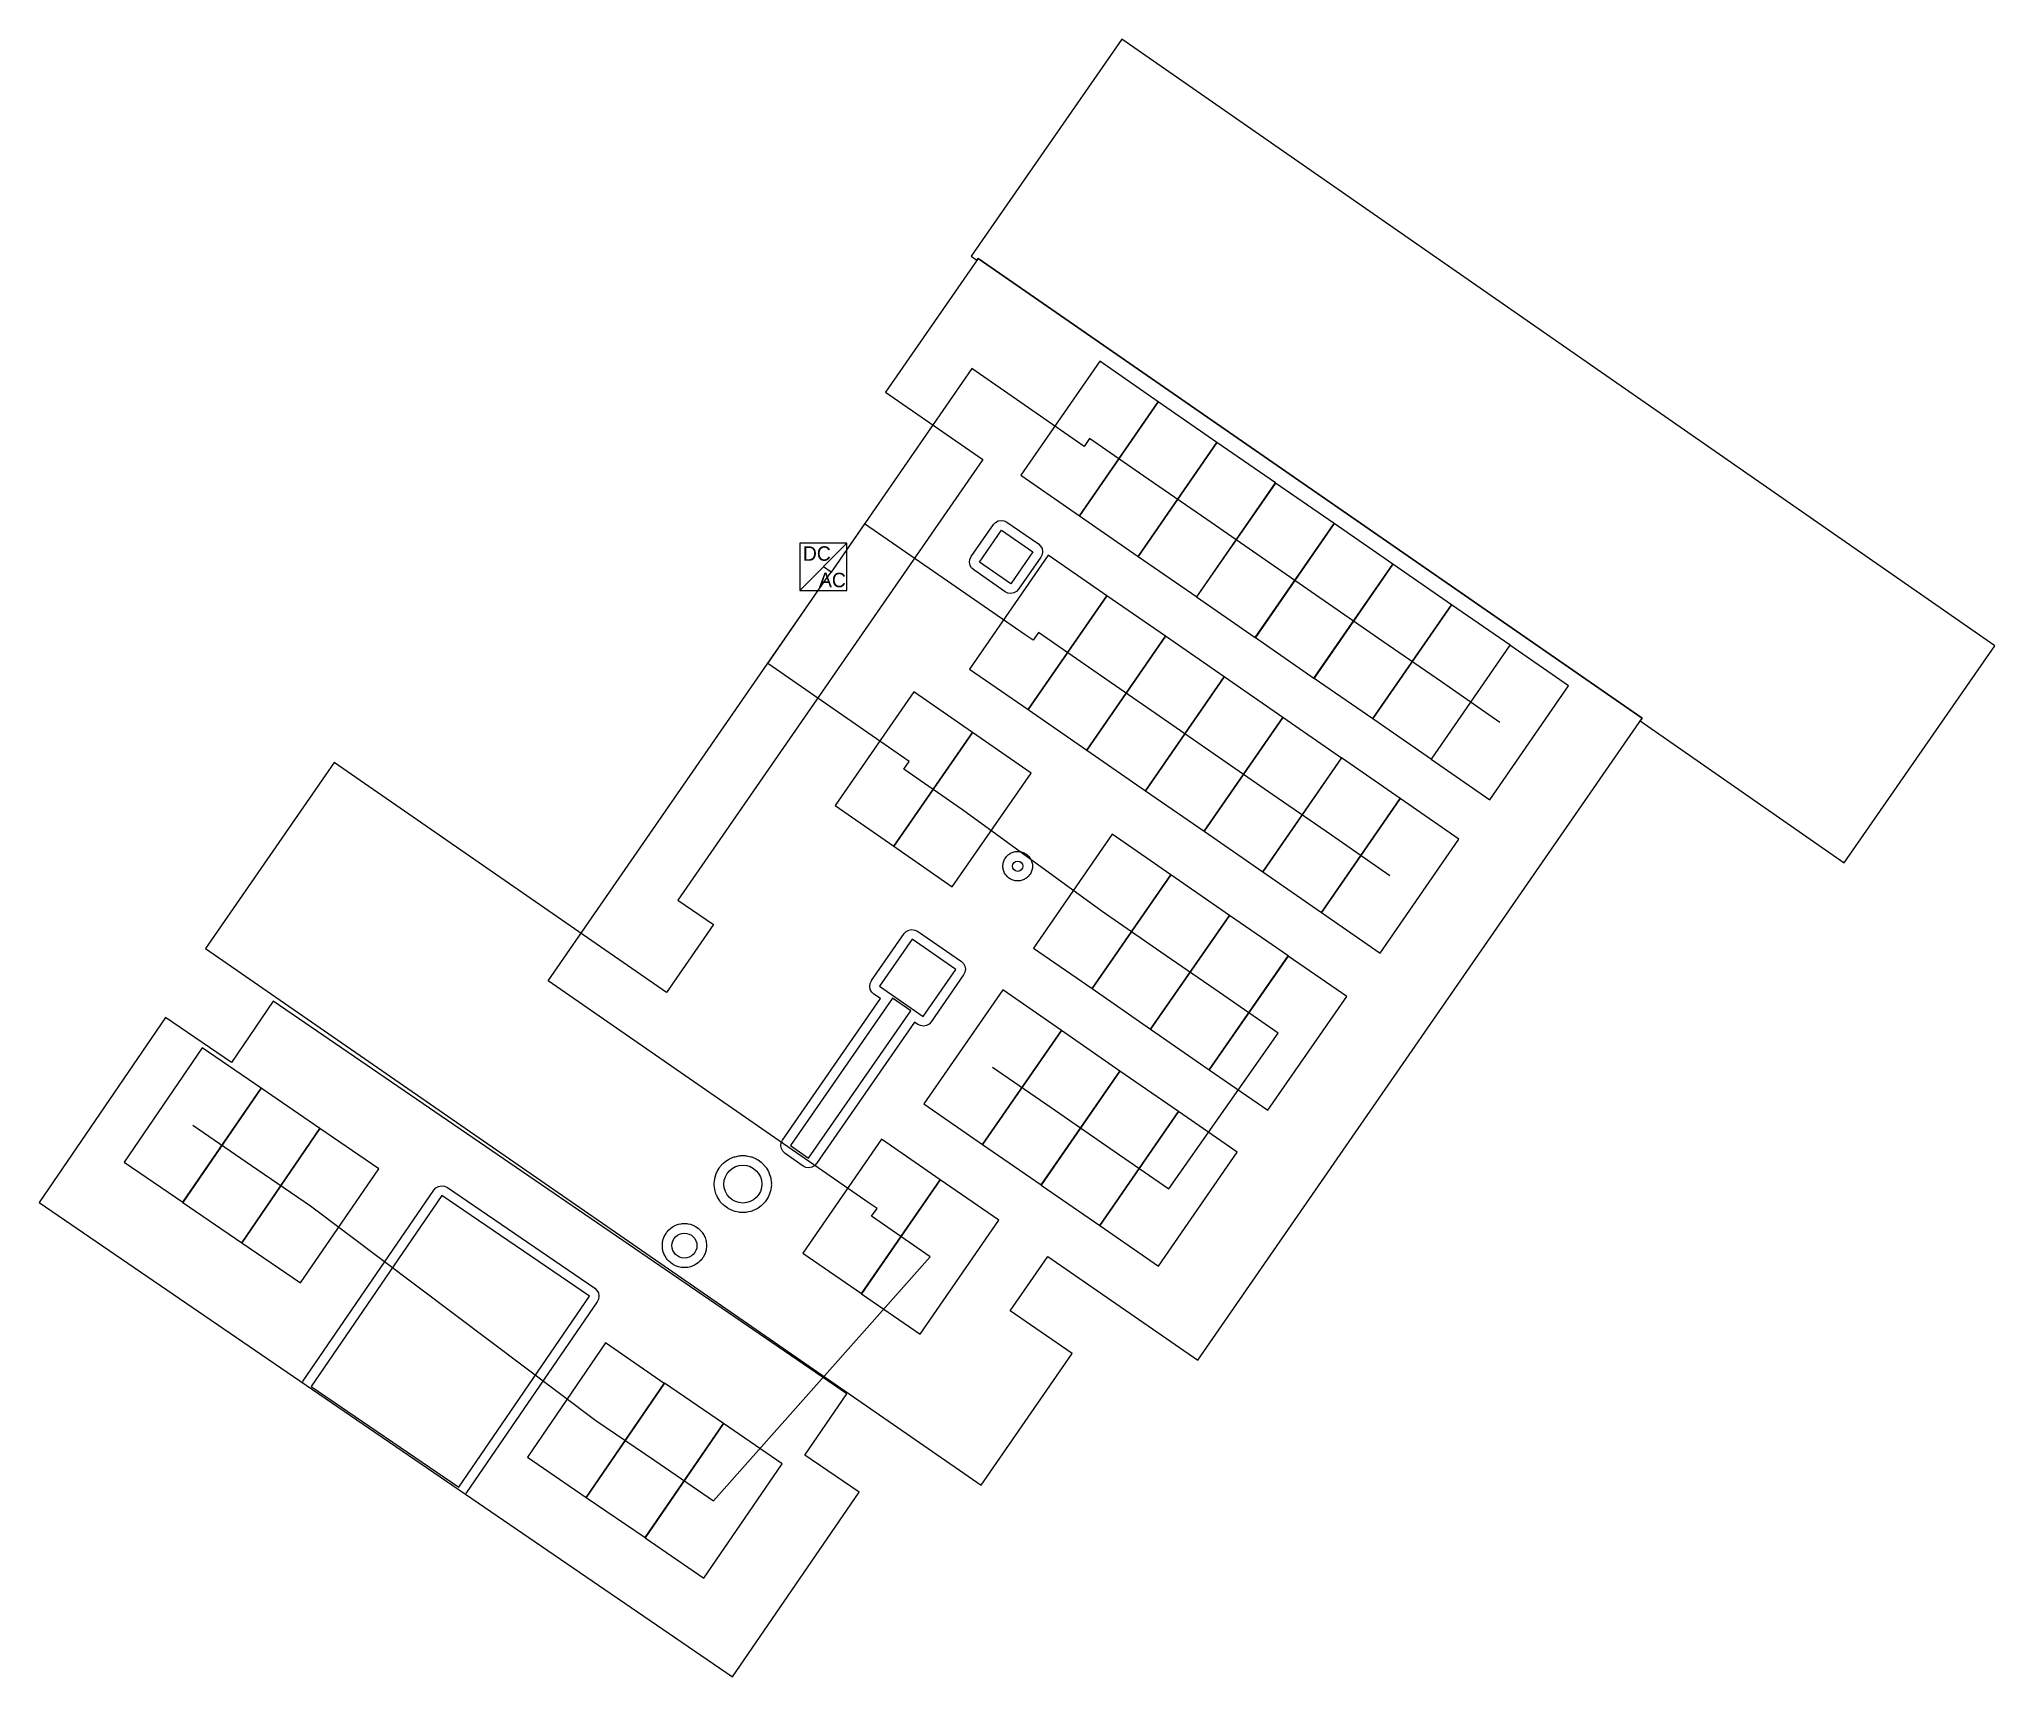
# Model space of a CAD drawing. Header units: feet. Extents: x -42 to 60, y -41 to 44.
import ezdxf

# ---------------------------------------------------------------- set-up
doc = ezdxf.new("R2010")
doc.units = ezdxf.units.FT
for name, color, linetype in [('Buildings', 7, 'CONTINUOUS'), ('Connections', 7, 'CONTINUOUS'), ('Inverters', 7, 'CONTINUOUS'), ('Modules', 7, 'CONTINUOUS'), ('Obstructions', 7, 'CONTINUOUS'), ('Setbacks', 7, 'CONTINUOUS'), ('Strings', 7, 'CONTINUOUS')]:
    doc.layers.add(name, color=color, linetype=linetype)

msp = doc.modelspace()

# ---------------------------------------------------------------- linework, layer by layer
at = {"layer": 'Buildings', "color": 252}
for p, q in [((14.33, 44.43), (6.46, 33.11)), ((59.89, 12.77), (14.33, 44.43)), ((6.82, 32.98), (2, 26.01)), ((6.46, 33.11), (6.76, 32.9)), ((6.76, 32.9), (6.82, 32.98)), ((41.48, 9), (6.82, 32.98)), ((6.82, 32.98), (41.48, 9)), ((2, 26.01), (7.07, 22.5)), ((7.07, 22.5), (-8.84, -0.5)), ((52.02, 1.45), (59.89, 12.77)), ((18.29, -24.51), (41.48, 9)), ((41.48, 9), (41.37, 8.85)), ((41.37, 8.85), (52.02, 1.45)), ((-26.78, 6.68), (-33.5, -3.03)), ((-9.44, -5.32), (-26.78, 6.68)), ((-8.84, -0.5), (-6.99, -1.78)), ((-6.99, -1.78), (-9.44, -5.32)), ((-33.5, -3.03), (6.98, -31.04)), ((-29.96, -5.78), (-32.14, -8.98)), ((-0.02, -26.26), (-29.96, -5.78)), ((-35.58, -6.63), (-42.18, -16.28)), ((-32.14, -8.98), (-35.58, -6.63)), ((-42.18, -16.28), (-5.99, -41.04)), ((8.5, -21.94), (10.47, -19.1)), ((10.47, -19.1), (18.29, -24.51)), ((11.73, -24.17), (8.5, -21.94)), ((6.98, -31.04), (11.73, -24.17)), ((-2.21, -29.46), (-0.02, -26.26)), ((0.61, -31.39), (-2.21, -29.46)), ((-5.99, -41.04), (0.61, -31.39))]:
    msp.add_line(p, q, dxfattribs=at)
at = {"layer": 'Connections', "color": 91}
for p, q in [((6.5, 27.24), (-0.57, 17.02)), ((11.96, 23.46), (6.5, 27.24)), ((12.64, 23.59), (12.36, 23.18)), ((12.36, 23.18), (11.96, 23.46)), ((0.9, 19.14), (-0.57, 17.02)), ((9.28, 13.35), (0.9, 19.14)), ((-0.85, 16.62), (-1.25, 16.9)), ((-0.85, 16.62), (-1.25, 16.9)), ((-0.85, 16.62), (-1.25, 16.9)), ((-0.85, 16.62), (-1.25, 16.9)), ((-1.13, 16.21), (-0.85, 16.62)), ((-1.13, 16.21), (-0.85, 16.62)), ((-0.57, 17.02), (-0.85, 16.62)), ((-0.57, 17.02), (-0.85, 16.62)), ((-15.61, -4.72), (-1.13, 16.21)), ((-4.15, 11.85), (-1.13, 16.21)), ((9.69, 13.07), (9.28, 13.35)), ((9.97, 13.47), (9.69, 13.07)), ((2.82, 7.02), (-4.15, 11.85)), ((3.23, 6.74), (2.82, 7.02)), ((2.95, 6.34), (3.23, 6.74)), ((1.14, -16.32), (-15.61, -4.72)), ((1.55, -16.6), (1.14, -16.32)), ((1.27, -17), (1.55, -16.6))]:
    msp.add_line(p, q, dxfattribs=at)
at = {"layer": 'Inverters'}
for p, q in [((-0.02, 18.13), (-2.48, 18.13)), ((-2.48, 18.13), (-2.48, 15.66)), ((-2.48, 15.66), (-0.02, 18.13)), ((-0.02, 15.66), (-0.02, 18.13)), ((-2.48, 15.66), (-0.02, 15.66))]:
    msp.add_line(p, q, dxfattribs=at)
at = {"layer": 'Modules', "color": 254}
for p, q in [((13.17, 27.62), (9.06, 21.68)), ((16.23, 25.5), (13.17, 27.62)), ((16.23, 25.5), (12.12, 19.56)), ((12.12, 19.56), (16.23, 25.5)), ((19.29, 23.38), (16.23, 25.5)), ((19.29, 23.38), (15.18, 17.44)), ((15.18, 17.44), (19.29, 23.38)), ((22.35, 21.27), (19.29, 23.38)), ((9.06, 21.68), (12.12, 19.56)), ((22.34, 21.26), (18.23, 15.32)), ((18.24, 15.33), (22.35, 21.27)), ((25.4, 19.15), (22.34, 21.26)), ((12.12, 19.56), (15.18, 17.44)), ((21.29, 13.21), (25.4, 19.15)), ((25.4, 19.15), (21.3, 13.21)), ((28.46, 17.03), (25.4, 19.15)), ((10.49, 17.5), (6.38, 11.56)), ((13.55, 15.38), (10.49, 17.5)), ((15.18, 17.44), (18.24, 15.33)), ((24.35, 11.09), (28.46, 17.03)), ((28.47, 17.03), (24.36, 11.09)), ((31.53, 14.91), (28.47, 17.03)), ((13.55, 15.38), (9.44, 9.44)), ((9.44, 9.44), (13.55, 15.38)), ((16.61, 13.27), (13.55, 15.38)), ((18.23, 15.32), (21.29, 13.21)), ((31.53, 14.91), (27.42, 8.97)), ((27.42, 8.97), (31.53, 14.91)), ((34.59, 12.8), (31.53, 14.91)), ((16.61, 13.27), (12.5, 7.33)), ((12.5, 7.33), (16.61, 13.27)), ((19.67, 11.15), (16.61, 13.27)), ((21.3, 13.21), (24.35, 11.09)), ((34.58, 12.8), (30.47, 6.86)), ((30.48, 6.86), (34.59, 12.8)), ((37.64, 10.68), (34.58, 12.8)), ((6.38, 11.56), (9.44, 9.44)), ((3.47, 10.37), (-0.64, 4.43)), ((6.53, 8.25), (3.47, 10.37)), ((19.67, 11.15), (15.56, 5.21)), ((15.56, 5.21), (19.67, 11.15)), ((22.73, 9.03), (19.67, 11.15)), ((24.36, 11.09), (27.42, 8.97)), ((33.53, 4.74), (37.64, 10.68)), ((9.44, 9.44), (12.5, 7.33)), ((2.42, 2.31), (6.53, 8.25)), ((6.53, 8.25), (2.42, 2.31)), ((9.59, 6.13), (6.53, 8.25)), ((22.73, 9.03), (18.62, 3.09)), ((18.62, 3.09), (22.73, 9.03)), ((25.79, 6.91), (22.73, 9.03)), ((27.42, 8.97), (30.48, 6.86)), ((12.5, 7.33), (15.56, 5.21)), ((5.48, 0.19), (9.59, 6.13)), ((25.79, 6.92), (21.68, 0.98)), ((21.68, 0.97), (25.79, 6.91)), ((28.85, 4.8), (25.79, 6.92)), ((30.47, 6.86), (33.53, 4.74)), ((15.56, 5.21), (18.62, 3.09)), ((-0.64, 4.43), (2.42, 2.31)), ((28.85, 4.8), (24.74, -1.14)), ((24.74, -1.14), (28.85, 4.8)), ((31.91, 2.68), (28.85, 4.8)), ((18.62, 3.09), (21.68, 0.97)), ((2.42, 2.31), (5.48, 0.19)), ((13.82, 2.94), (9.71, -3)), ((16.88, 0.82), (13.82, 2.94)), ((27.8, -3.26), (31.91, 2.68)), ((16.88, 0.82), (12.77, -5.12)), ((12.77, -5.12), (16.88, 0.82)), ((19.94, -1.3), (16.88, 0.82)), ((21.68, 0.98), (24.74, -1.14)), ((19.94, -1.3), (15.83, -7.23)), ((15.83, -7.24), (19.94, -1.3)), ((23, -3.41), (19.94, -1.3)), ((24.74, -1.14), (27.8, -3.26)), ((9.71, -3), (12.77, -5.12)), ((18.89, -9.35), (23, -3.41)), ((23, -3.42), (18.89, -9.36)), ((26.06, -5.53), (23, -3.42)), ((8.11, -5.19), (4, -11.13)), ((11.17, -7.31), (8.11, -5.19)), ((12.77, -5.12), (15.83, -7.24)), ((21.95, -11.47), (26.06, -5.53)), ((11.17, -7.31), (7.06, -13.25)), ((7.06, -13.25), (11.17, -7.31)), ((14.23, -9.42), (11.17, -7.31)), ((15.83, -7.23), (18.89, -9.35)), ((-33.66, -8.21), (-37.74, -14.17)), ((-30.59, -10.31), (-33.66, -8.21)), ((10.12, -15.36), (14.23, -9.42)), ((14.23, -9.43), (10.12, -15.37)), ((17.29, -11.54), (14.23, -9.43)), ((18.89, -9.36), (21.95, -11.47)), ((-34.67, -16.27), (-30.59, -10.31)), ((-30.59, -10.32), (-34.67, -16.28)), ((-27.52, -12.42), (-30.59, -10.32)), ((4, -11.13), (7.06, -13.25)), ((17.29, -11.54), (13.18, -17.48)), ((13.18, -17.48), (17.29, -11.54)), ((20.35, -13.66), (17.29, -11.54)), ((-27.52, -12.42), (-31.6, -18.38)), ((-31.6, -18.38), (-27.52, -12.42)), ((-24.45, -14.52), (-27.52, -12.42)), ((1.79, -12.98), (-2.32, -18.92)), ((4.85, -15.09), (1.79, -12.98)), ((7.06, -13.25), (10.12, -15.36)), ((-37.74, -14.17), (-34.67, -16.27)), ((16.24, -19.6), (20.35, -13.66)), ((-28.53, -20.48), (-24.45, -14.52)), ((0.74, -21.03), (4.85, -15.09)), ((4.85, -15.1), (0.74, -21.04)), ((7.91, -17.21), (4.85, -15.1)), ((-34.67, -16.28), (-31.6, -18.38)), ((10.12, -15.37), (13.18, -17.48)), ((3.8, -23.15), (7.91, -17.21)), ((13.18, -17.48), (16.24, -19.6)), ((-31.6, -18.38), (-28.53, -20.48)), ((-2.32, -18.92), (0.74, -21.03)), ((0.74, -21.04), (3.8, -23.15)), ((-12.62, -23.61), (-16.69, -29.58)), ((-9.55, -25.72), (-12.62, -23.61)), ((-9.54, -25.71), (-13.62, -31.67)), ((-13.62, -31.68), (-9.55, -25.72)), ((-6.47, -27.81), (-9.54, -25.71)), ((-6.47, -27.81), (-10.55, -33.78)), ((-10.55, -33.77), (-6.47, -27.81)), ((-3.4, -29.92), (-6.47, -27.81)), ((-16.69, -29.58), (-13.62, -31.68)), ((-7.48, -35.88), (-3.4, -29.92)), ((-13.62, -31.67), (-10.55, -33.77)), ((-10.55, -33.78), (-7.48, -35.88))]:
    msp.add_line(p, q, dxfattribs=at)
at = {"layer": 'Obstructions', "color": 252}
for p, q in [((6.89, 17.14), (8.04, 18.81)), ((8.04, 18.81), (9.68, 17.68)), ((9.68, 17.68), (8.53, 16)), ((8.53, 16), (6.89, 17.14)), ((3.38, -2.54), (1.68, -4.99)), ((5.66, -4.12), (3.38, -2.54)), ((1.68, -4.99), (3.96, -6.57)), ((3.96, -6.57), (5.66, -4.12)), ((2.36, -5.61), (-2.96, -13.31)), ((3.31, -6.27), (2.36, -5.61)), ((-2.02, -13.96), (3.31, -6.27)), ((-2.96, -13.31), (-2.02, -13.96)), ((-21.16, -15.91), (-27.98, -25.88)), ((-13.46, -21.17), (-21.16, -15.91)), ((-20.28, -31.14), (-13.46, -21.17)), ((-27.98, -25.88), (-20.28, -31.14))]:
    msp.add_line(p, q, dxfattribs=at)
for centre, radius in [((8.89, 1.27), 0.27), ((-5.45, -15.32), 0.989), ((-8.5, -18.53), 0.653)]:
    msp.add_circle(centre, radius, dxfattribs=at)
at = {"layer": 'Setbacks', "color": 2}
for p, q in [((6.47, 17.43), (7.63, 19.1)), ((7.63, 19.1), (7.74, 19.21)), ((7.63, 19.1), (7.63, 19.1)), ((7.74, 19.21), (7.88, 19.29)), ((7.74, 19.21), (7.74, 19.21)), ((7.74, 19.21), (7.74, 19.21)), ((7.88, 19.29), (8.03, 19.32)), ((7.88, 19.29), (7.88, 19.29)), ((7.88, 19.29), (7.88, 19.29)), ((8.03, 19.32), (8.03, 19.32)), ((8.03, 19.32), (8.03, 19.32)), ((8.03, 19.32), (8.19, 19.3)), ((8.19, 19.3), (8.19, 19.3)), ((8.19, 19.3), (8.19, 19.3)), ((8.19, 19.3), (8.33, 19.23)), ((8.33, 19.23), (8.33, 19.23)), ((8.33, 19.23), (9.97, 18.09)), ((6.4, 17.28), (6.47, 17.43)), ((6.47, 17.43), (6.47, 17.43)), ((10.1, 17.39), (8.94, 15.72)), ((9.97, 18.09), (9.97, 18.09)), ((9.97, 18.09), (10.08, 17.98)), ((10.08, 17.98), (10.08, 17.98)), ((10.08, 17.98), (10.08, 17.98)), ((10.08, 17.98), (10.16, 17.85)), ((10.17, 17.53), (10.1, 17.39)), ((10.1, 17.39), (10.1, 17.39)), ((10.16, 17.85), (10.16, 17.84)), ((10.16, 17.84), (10.16, 17.84)), ((10.16, 17.84), (10.19, 17.69)), ((10.19, 17.69), (10.17, 17.53)), ((10.17, 17.53), (10.17, 17.53)), ((10.17, 17.53), (10.17, 17.53)), ((10.19, 17.69), (10.19, 17.69)), ((10.19, 17.69), (10.19, 17.69)), ((6.38, 17.13), (6.4, 17.28)), ((6.41, 16.97), (6.38, 17.13)), ((6.38, 17.13), (6.38, 17.13)), ((6.38, 17.13), (6.38, 17.13)), ((6.4, 17.28), (6.4, 17.28)), ((6.4, 17.28), (6.4, 17.28)), ((6.48, 16.84), (6.41, 16.97)), ((6.41, 16.97), (6.41, 16.97)), ((6.41, 16.97), (6.41, 16.97)), ((6.49, 16.83), (6.48, 16.84)), ((6.6, 16.73), (6.49, 16.83)), ((6.49, 16.83), (6.49, 16.83)), ((6.6, 16.73), (6.6, 16.73)), ((8.24, 15.59), (6.6, 16.73)), ((8.38, 15.52), (8.24, 15.59)), ((8.24, 15.59), (8.24, 15.59)), ((8.54, 15.5), (8.38, 15.52)), ((8.38, 15.52), (8.38, 15.52)), ((8.38, 15.52), (8.38, 15.52)), ((8.69, 15.53), (8.54, 15.5)), ((8.54, 15.5), (8.54, 15.5)), ((8.54, 15.5), (8.54, 15.5)), ((8.83, 15.6), (8.69, 15.53)), ((8.69, 15.53), (8.69, 15.53)), ((8.69, 15.53), (8.69, 15.53)), ((8.94, 15.72), (8.83, 15.6)), ((8.83, 15.6), (8.83, 15.6)), ((8.83, 15.6), (8.83, 15.6)), ((8.94, 15.72), (8.94, 15.72)), ((8.81, 2.04), (8.86, 2.04)), ((8.86, 2.04), (8.86, 2.04)), ((8.86, 2.04), (8.92, 2.04)), ((8.92, 2.04), (8.92, 2.04)), ((8.92, 2.04), (8.97, 2.04)), ((8.12, 1.33), (8.13, 1.38)), ((8.12, 1.32), (8.12, 1.33)), ((8.12, 1.27), (8.12, 1.32)), ((8.12, 1.22), (8.12, 1.27)), ((8.13, 1.16), (8.12, 1.22)), ((8.12, 1.22), (8.12, 1.22)), ((8.13, 1.38), (8.14, 1.43)), ((8.13, 1.38), (8.13, 1.38)), ((8.14, 1.11), (8.13, 1.16)), ((8.13, 1.16), (8.13, 1.16)), ((8.14, 1.43), (8.15, 1.48)), ((8.15, 1.06), (8.14, 1.11)), ((8.15, 1.48), (8.16, 1.54)), ((8.15, 1.48), (8.15, 1.48)), ((8.16, 1.01), (8.15, 1.06)), ((8.15, 1.06), (8.15, 1.06)), ((8.16, 1.54), (8.17, 1.54)), ((8.17, 1.54), (8.19, 1.59)), ((8.19, 1.59), (8.21, 1.63)), ((8.21, 1.63), (8.24, 1.68)), ((8.21, 1.63), (8.21, 1.63)), ((8.24, 1.68), (8.27, 1.72)), ((8.24, 1.68), (8.24, 1.68)), ((8.27, 1.72), (8.3, 1.77)), ((8.3, 1.77), (8.34, 1.81)), ((8.3, 1.77), (8.3, 1.77)), ((8.34, 1.81), (8.38, 1.84)), ((8.34, 1.81), (8.34, 1.81)), ((8.38, 1.84), (8.41, 1.88)), ((8.41, 1.88), (8.46, 1.91)), ((8.41, 1.88), (8.41, 1.88)), ((8.46, 1.91), (8.51, 1.94)), ((8.46, 1.91), (8.46, 1.91)), ((8.51, 1.94), (8.55, 1.97)), ((8.55, 1.97), (8.6, 1.99)), ((8.55, 1.97), (8.55, 1.97)), ((8.6, 1.99), (8.65, 2)), ((8.6, 1.99), (8.6, 1.99)), ((8.65, 2), (8.7, 2.02)), ((8.7, 2.02), (8.76, 2.03)), ((8.7, 2.02), (8.7, 2.02)), ((8.76, 2.03), (8.81, 2.04)), ((8.76, 2.03), (8.76, 2.03)), ((8.97, 2.04), (9.02, 2.03)), ((9.02, 2.03), (9.02, 2.03)), ((9.02, 2.03), (9.08, 2.02)), ((9.08, 2.02), (9.08, 2.02)), ((9.08, 2.02), (9.13, 2)), ((9.13, 2), (9.18, 1.99)), ((9.18, 1.99), (9.18, 1.99)), ((9.18, 1.99), (9.23, 1.97)), ((9.23, 1.97), (9.23, 1.97)), ((9.23, 1.97), (9.27, 1.94)), ((9.27, 1.94), (9.32, 1.91)), ((9.32, 1.91), (9.32, 1.91)), ((9.32, 1.91), (9.37, 1.88)), ((9.37, 1.88), (9.37, 1.88)), ((9.37, 1.88), (9.4, 1.84)), ((9.4, 1.84), (9.45, 1.81)), ((9.45, 1.81), (9.45, 1.81)), ((9.45, 1.81), (9.48, 1.77)), ((9.48, 1.77), (9.48, 1.77)), ((9.48, 1.77), (9.51, 1.72)), ((9.51, 1.72), (9.54, 1.68)), ((9.54, 1.68), (9.55, 1.68)), ((9.55, 1.68), (9.57, 1.63)), ((9.57, 1.63), (9.57, 1.63)), ((9.57, 1.63), (9.59, 1.59)), ((9.59, 1.59), (9.62, 1.54)), ((9.62, 1.54), (9.62, 1.54)), ((9.62, 1.54), (9.63, 1.48)), ((9.63, 1.06), (9.62, 1.01)), ((9.63, 1.48), (9.63, 1.48)), ((9.63, 1.48), (9.64, 1.43)), ((9.64, 1.11), (9.63, 1.06)), ((9.63, 1.06), (9.63, 1.06)), ((9.64, 1.43), (9.66, 1.38)), ((9.66, 1.16), (9.64, 1.11)), ((9.66, 1.38), (9.66, 1.38)), ((9.66, 1.38), (9.66, 1.33)), ((9.66, 1.33), (9.66, 1.32)), ((9.66, 1.32), (9.66, 1.27)), ((9.66, 1.27), (9.66, 1.22)), ((9.66, 1.22), (9.66, 1.22)), ((9.66, 1.22), (9.66, 1.16)), ((9.66, 1.16), (9.66, 1.16)), ((8.17, 1.01), (8.16, 1.01)), ((8.19, 0.96), (8.17, 1.01)), ((8.21, 0.91), (8.19, 0.96)), ((8.24, 0.86), (8.21, 0.91)), ((8.21, 0.91), (8.21, 0.91)), ((8.27, 0.82), (8.24, 0.86)), ((8.24, 0.86), (8.24, 0.86)), ((8.3, 0.78), (8.27, 0.82)), ((8.34, 0.74), (8.3, 0.78)), ((8.3, 0.78), (8.3, 0.78)), ((8.34, 0.73), (8.34, 0.74)), ((8.38, 0.7), (8.34, 0.73)), ((8.41, 0.67), (8.38, 0.7)), ((8.41, 0.66), (8.41, 0.67)), ((8.46, 0.63), (8.41, 0.66)), ((8.51, 0.61), (8.46, 0.63)), ((8.46, 0.63), (8.46, 0.63)), ((8.55, 0.58), (8.51, 0.61)), ((8.6, 0.56), (8.55, 0.58)), ((8.55, 0.58), (8.55, 0.58)), ((8.65, 0.54), (8.6, 0.56)), ((8.6, 0.56), (8.6, 0.56)), ((8.7, 0.52), (8.65, 0.54)), ((8.76, 0.51), (8.7, 0.52)), ((8.7, 0.52), (8.7, 0.52)), ((8.81, 0.51), (8.76, 0.51)), ((8.76, 0.51), (8.76, 0.51)), ((8.86, 0.5), (8.81, 0.51)), ((8.92, 0.5), (8.86, 0.5)), ((8.86, 0.5), (8.86, 0.5)), ((8.97, 0.51), (8.92, 0.5)), ((8.92, 0.5), (8.92, 0.5)), ((9.02, 0.51), (8.97, 0.51)), ((9.08, 0.52), (9.02, 0.51)), ((9.02, 0.51), (9.02, 0.51)), ((9.13, 0.54), (9.08, 0.52)), ((9.08, 0.52), (9.08, 0.52)), ((9.18, 0.56), (9.13, 0.54)), ((9.23, 0.58), (9.18, 0.56)), ((9.18, 0.56), (9.18, 0.56)), ((9.27, 0.61), (9.23, 0.58)), ((9.23, 0.58), (9.23, 0.58)), ((9.32, 0.63), (9.27, 0.61)), ((9.37, 0.66), (9.32, 0.63)), ((9.32, 0.63), (9.32, 0.63)), ((9.4, 0.7), (9.37, 0.67)), ((9.37, 0.67), (9.37, 0.66)), ((9.45, 0.73), (9.4, 0.7)), ((9.48, 0.78), (9.45, 0.74)), ((9.45, 0.74), (9.45, 0.73)), ((9.51, 0.82), (9.48, 0.78)), ((9.48, 0.78), (9.48, 0.78)), ((9.54, 0.86), (9.51, 0.82)), ((9.55, 0.86), (9.54, 0.86)), ((9.57, 0.91), (9.55, 0.86)), ((9.59, 0.96), (9.57, 0.91)), ((9.57, 0.91), (9.57, 0.91)), ((9.62, 1.01), (9.59, 0.96)), ((9.62, 1.01), (9.62, 1.01)), ((3.21, -2.06), (3.36, -2.03)), ((3.36, -2.03), (3.37, -2.03)), ((3.37, -2.03), (3.37, -2.03)), ((3.37, -2.03), (3.52, -2.06)), ((1.26, -4.7), (2.96, -2.25)), ((2.96, -2.25), (3.07, -2.14)), ((2.96, -2.25), (2.96, -2.25)), ((3.07, -2.14), (3.21, -2.06)), ((3.07, -2.14), (3.07, -2.14)), ((3.07, -2.14), (3.07, -2.14)), ((3.21, -2.06), (3.21, -2.06)), ((3.21, -2.06), (3.21, -2.06)), ((3.52, -2.06), (3.52, -2.06)), ((3.52, -2.06), (3.52, -2.06)), ((3.52, -2.06), (3.66, -2.12)), ((3.66, -2.12), (3.66, -2.12)), ((3.66, -2.12), (5.95, -3.7)), ((5.95, -3.7), (5.95, -3.7)), ((5.95, -3.7), (6.06, -3.81)), ((6.06, -3.81), (6.06, -3.81)), ((6.06, -3.81), (6.06, -3.81)), ((6.06, -3.81), (6.13, -3.95)), ((6.13, -3.95), (6.14, -3.95)), ((6.14, -3.95), (6.14, -3.95)), ((6.14, -3.95), (6.16, -4.11)), ((1.18, -5), (1.2, -4.85)), ((1.2, -5.16), (1.18, -5)), ((1.18, -5), (1.18, -5)), ((1.18, -5), (1.18, -5)), ((1.2, -4.85), (1.26, -4.71)), ((1.2, -4.85), (1.2, -4.85)), ((1.2, -4.85), (1.2, -4.85)), ((1.26, -4.71), (1.26, -4.7)), ((6.07, -4.4), (4.38, -6.86)), ((6.14, -4.26), (6.07, -4.4)), ((6.07, -4.4), (6.07, -4.4)), ((6.16, -4.11), (6.14, -4.26)), ((6.14, -4.26), (6.14, -4.26)), ((6.14, -4.26), (6.14, -4.26)), ((6.16, -4.11), (6.16, -4.11)), ((6.16, -4.11), (6.16, -4.11)), ((-3.38, -13.02), (1.73, -5.64)), ((1.28, -5.3), (1.2, -5.16)), ((1.2, -5.16), (1.2, -5.16)), ((1.2, -5.16), (1.2, -5.16)), ((1.39, -5.4), (1.28, -5.3)), ((1.28, -5.3), (1.28, -5.3)), ((1.28, -5.3), (1.28, -5.3)), ((1.39, -5.41), (1.39, -5.4)), ((1.73, -5.64), (1.39, -5.41)), ((3.51, -6.87), (-1.6, -14.25)), ((3.68, -6.99), (3.51, -6.87)), ((3.82, -7.05), (3.68, -6.99)), ((3.68, -6.99), (3.68, -6.99)), ((3.97, -7.07), (3.82, -7.05)), ((3.82, -7.05), (3.82, -7.05)), ((3.82, -7.05), (3.82, -7.05)), ((4.13, -7.05), (3.97, -7.07)), ((3.97, -7.07), (3.97, -7.07)), ((3.97, -7.07), (3.97, -7.07)), ((4.27, -6.97), (4.13, -7.05)), ((4.13, -7.05), (4.13, -7.05)), ((4.13, -7.05), (4.13, -7.05)), ((4.38, -6.86), (4.27, -6.97)), ((4.27, -6.97), (4.27, -6.97)), ((4.27, -6.97), (4.27, -6.97)), ((4.38, -6.86), (4.38, -6.86)), ((-3.47, -13.32), (-3.45, -13.16)), ((-3.45, -13.16), (-3.38, -13.02)), ((-3.45, -13.16), (-3.45, -13.16)), ((-3.45, -13.16), (-3.45, -13.16)), ((-3.38, -13.02), (-3.38, -13.02)), ((-6.63, -14.4), (-6.49, -14.25)), ((-6.49, -14.25), (-6.45, -14.21)), ((-6.49, -14.25), (-6.49, -14.25)), ((-6.45, -14.21), (-6.41, -14.18)), ((-6.41, -14.18), (-6.24, -14.05)), ((-6.41, -14.18), (-6.41, -14.18)), ((-6.24, -14.05), (-6.2, -14.03)), ((-6.24, -14.05), (-6.24, -14.05)), ((-6.2, -14.03), (-6.15, -14)), ((-6.15, -14), (-5.96, -13.92)), ((-6.15, -14), (-6.15, -14)), ((-5.96, -13.92), (-5.91, -13.9)), ((-5.96, -13.92), (-5.96, -13.92)), ((-5.91, -13.9), (-5.86, -13.89)), ((-5.86, -13.89), (-5.66, -13.84)), ((-5.86, -13.89), (-5.86, -13.89)), ((-5.66, -13.84), (-5.66, -13.84)), ((-5.66, -13.84), (-5.61, -13.84)), ((-5.61, -13.84), (-5.56, -13.83)), ((-5.56, -13.83), (-5.56, -13.83)), ((-5.56, -13.83), (-5.35, -13.83)), ((-5.35, -13.83), (-5.35, -13.83)), ((-5.35, -13.83), (-5.3, -13.84)), ((-5.3, -13.84), (-5.25, -13.84)), ((-5.25, -13.84), (-5.25, -13.84)), ((-5.25, -13.84), (-5.04, -13.89)), ((-5.04, -13.89), (-5.04, -13.89)), ((-5.04, -13.89), (-4.99, -13.9)), ((-4.99, -13.9), (-4.94, -13.92)), ((-4.94, -13.92), (-4.94, -13.92)), ((-4.94, -13.92), (-4.75, -14)), ((-4.75, -14), (-4.75, -14)), ((-4.75, -14), (-4.71, -14.03)), ((-4.71, -14.03), (-4.66, -14.05)), ((-4.66, -14.05), (-4.66, -14.05)), ((-4.66, -14.05), (-4.5, -14.18)), ((-4.5, -14.18), (-4.5, -14.18)), ((-4.5, -14.18), (-4.46, -14.21)), ((-4.46, -14.21), (-4.42, -14.25)), ((-4.42, -14.25), (-4.42, -14.25)), ((-4.42, -14.25), (-4.28, -14.4)), ((-3.44, -13.47), (-3.47, -13.32)), ((-3.47, -13.32), (-3.47, -13.32)), ((-3.47, -13.32), (-3.47, -13.32)), ((-3.37, -13.61), (-3.44, -13.47)), ((-3.44, -13.47), (-3.44, -13.47)), ((-3.44, -13.47), (-3.44, -13.47)), ((-3.36, -13.61), (-3.37, -13.61)), ((-3.37, -13.61), (-3.37, -13.61)), ((-3.25, -13.72), (-3.36, -13.61)), ((-2.3, -14.38), (-3.25, -13.72)), ((-3.25, -13.72), (-3.25, -13.72)), ((-1.6, -14.25), (-1.71, -14.36)), ((-1.6, -14.25), (-1.6, -14.25)), ((-6.94, -15.27), (-6.92, -15.06)), ((-6.94, -15.32), (-6.94, -15.27)), ((-6.94, -15.27), (-6.94, -15.27)), ((-6.92, -15.06), (-6.91, -15.01)), ((-6.92, -15.06), (-6.92, -15.06)), ((-6.91, -15.01), (-6.9, -14.96)), ((-6.9, -14.96), (-6.84, -14.76)), ((-6.9, -14.96), (-6.9, -14.96)), ((-6.84, -14.76), (-6.81, -14.71)), ((-6.84, -14.76), (-6.84, -14.76)), ((-6.81, -14.71), (-6.79, -14.66)), ((-6.79, -14.66), (-6.69, -14.49)), ((-6.79, -14.66), (-6.79, -14.66)), ((-6.69, -14.48), (-6.66, -14.44)), ((-6.69, -14.49), (-6.69, -14.48)), ((-6.66, -14.44), (-6.63, -14.4)), ((-6.63, -14.4), (-6.63, -14.4)), ((-4.28, -14.4), (-4.28, -14.4)), ((-4.28, -14.4), (-4.25, -14.44)), ((-4.25, -14.44), (-4.22, -14.48)), ((-4.22, -14.48), (-4.22, -14.49)), ((-4.22, -14.49), (-4.11, -14.66)), ((-4.11, -14.66), (-4.11, -14.66)), ((-4.11, -14.66), (-4.1, -14.71)), ((-4.1, -14.71), (-4.07, -14.76)), ((-4.07, -14.76), (-4.07, -14.76)), ((-4.07, -14.76), (-4.01, -14.96)), ((-4.01, -14.96), (-4.01, -14.96)), ((-4.01, -14.96), (-4, -15.01)), ((-4, -15.01), (-3.99, -15.06)), ((-3.99, -15.06), (-3.99, -15.06)), ((-3.99, -15.06), (-3.96, -15.27)), ((-3.96, -15.27), (-3.97, -15.32)), ((-3.96, -15.27), (-3.96, -15.27)), ((-2.16, -14.45), (-2.3, -14.38)), ((-2.3, -14.38), (-2.3, -14.38)), ((-2, -14.47), (-2.16, -14.45)), ((-2.16, -14.45), (-2.16, -14.45)), ((-2.16, -14.45), (-2.16, -14.45)), ((-1.85, -14.44), (-2, -14.47)), ((-2, -14.47), (-2, -14.47)), ((-2, -14.47), (-2, -14.47)), ((-1.71, -14.36), (-1.85, -14.44)), ((-1.85, -14.44), (-1.85, -14.44)), ((-1.85, -14.44), (-1.85, -14.44)), ((-1.71, -14.36), (-1.71, -14.36)), ((-1.71, -14.36), (-1.71, -14.36)), ((-28.39, -25.59), (-21.57, -15.63)), ((-21.57, -15.63), (-21.47, -15.51)), ((-21.57, -15.63), (-21.57, -15.63)), ((-21.47, -15.51), (-21.33, -15.44)), ((-21.47, -15.51), (-21.47, -15.51)), ((-21.47, -15.51), (-21.47, -15.51)), ((-21.33, -15.44), (-21.17, -15.41)), ((-21.33, -15.44), (-21.33, -15.44)), ((-21.33, -15.44), (-21.33, -15.44)), ((-21.17, -15.41), (-21.17, -15.41)), ((-21.17, -15.41), (-21.17, -15.41)), ((-21.17, -15.41), (-21.02, -15.43)), ((-21.02, -15.43), (-21.02, -15.43)), ((-21.02, -15.43), (-21.02, -15.43)), ((-21.02, -15.43), (-20.87, -15.49)), ((-20.87, -15.49), (-20.87, -15.49)), ((-20.87, -15.49), (-13.18, -20.76)), ((-6.94, -15.37), (-6.94, -15.32)), ((-6.92, -15.58), (-6.94, -15.37)), ((-6.94, -15.37), (-6.94, -15.37)), ((-6.91, -15.63), (-6.92, -15.58)), ((-6.92, -15.58), (-6.92, -15.58)), ((-6.9, -15.68), (-6.91, -15.63)), ((-6.84, -15.88), (-6.9, -15.68)), ((-6.9, -15.68), (-6.9, -15.68)), ((-6.81, -15.92), (-6.84, -15.88)), ((-6.84, -15.88), (-6.84, -15.88)), ((-6.79, -15.97), (-6.81, -15.92)), ((-6.69, -16.15), (-6.79, -15.97)), ((-6.79, -15.97), (-6.79, -15.97)), ((-6.66, -16.19), (-6.69, -16.15)), ((-6.69, -16.15), (-6.69, -16.15)), ((-6.63, -16.24), (-6.66, -16.19)), ((-6.49, -16.39), (-6.63, -16.24)), ((-6.63, -16.24), (-6.63, -16.24)), ((-4.28, -16.24), (-4.42, -16.39)), ((-4.25, -16.19), (-4.28, -16.24)), ((-4.28, -16.24), (-4.28, -16.24)), ((-4.22, -16.15), (-4.25, -16.19)), ((-4.11, -15.97), (-4.22, -16.15)), ((-4.22, -16.15), (-4.22, -16.15)), ((-4.1, -15.92), (-4.11, -15.97)), ((-4.11, -15.97), (-4.11, -15.97)), ((-4.07, -15.88), (-4.1, -15.92)), ((-4.01, -15.68), (-4.07, -15.88)), ((-4.07, -15.88), (-4.07, -15.88)), ((-4, -15.63), (-4.01, -15.68)), ((-4.01, -15.68), (-4.01, -15.68)), ((-3.99, -15.58), (-4, -15.63)), ((-3.96, -15.37), (-3.99, -15.58)), ((-3.99, -15.58), (-3.99, -15.58)), ((-3.97, -15.32), (-3.96, -15.37)), ((-3.96, -15.37), (-3.96, -15.37)), ((-6.45, -16.42), (-6.49, -16.39)), ((-6.49, -16.39), (-6.49, -16.39)), ((-6.41, -16.46), (-6.45, -16.42)), ((-6.24, -16.58), (-6.41, -16.46)), ((-6.41, -16.46), (-6.41, -16.46)), ((-6.2, -16.61), (-6.24, -16.58)), ((-6.24, -16.58), (-6.24, -16.58)), ((-6.15, -16.63), (-6.2, -16.61)), ((-5.96, -16.72), (-6.15, -16.63)), ((-6.15, -16.63), (-6.15, -16.63)), ((-5.91, -16.73), (-5.96, -16.72)), ((-5.96, -16.72), (-5.96, -16.72)), ((-5.86, -16.75), (-5.91, -16.73)), ((-5.66, -16.79), (-5.86, -16.75)), ((-5.86, -16.75), (-5.86, -16.75)), ((-5.61, -16.8), (-5.66, -16.79)), ((-5.66, -16.79), (-5.66, -16.79)), ((-5.56, -16.8), (-5.61, -16.8)), ((-5.35, -16.8), (-5.56, -16.8)), ((-5.56, -16.8), (-5.56, -16.8)), ((-5.3, -16.8), (-5.35, -16.8)), ((-5.35, -16.8), (-5.35, -16.8)), ((-5.25, -16.79), (-5.3, -16.8)), ((-5.04, -16.75), (-5.25, -16.79)), ((-5.25, -16.79), (-5.25, -16.79)), ((-4.99, -16.73), (-5.04, -16.75)), ((-5.04, -16.75), (-5.04, -16.75)), ((-4.94, -16.72), (-4.99, -16.73)), ((-4.75, -16.63), (-4.94, -16.72)), ((-4.94, -16.72), (-4.94, -16.72)), ((-4.71, -16.61), (-4.75, -16.63)), ((-4.75, -16.63), (-4.75, -16.63)), ((-4.66, -16.58), (-4.71, -16.61)), ((-4.5, -16.46), (-4.66, -16.58)), ((-4.66, -16.58), (-4.66, -16.58)), ((-4.46, -16.42), (-4.5, -16.46)), ((-4.5, -16.46), (-4.5, -16.46)), ((-4.42, -16.39), (-4.46, -16.42)), ((-4.42, -16.39), (-4.42, -16.39)), ((-9.65, -18.47), (-9.64, -18.34)), ((-9.64, -18.34), (-9.63, -18.29)), ((-9.64, -18.34), (-9.64, -18.34)), ((-9.63, -18.29), (-9.62, -18.24)), ((-9.62, -18.24), (-9.57, -18.11)), ((-9.62, -18.24), (-9.62, -18.24)), ((-9.57, -18.11), (-9.55, -18.06)), ((-9.57, -18.11), (-9.57, -18.11)), ((-9.55, -18.06), (-9.53, -18.01)), ((-9.53, -18.01), (-9.46, -17.89)), ((-9.53, -18.01), (-9.53, -18.01)), ((-9.46, -17.89), (-9.43, -17.85)), ((-9.46, -17.89), (-9.46, -17.89)), ((-9.43, -17.85), (-9.4, -17.81)), ((-9.4, -17.81), (-9.31, -17.7)), ((-9.4, -17.81), (-9.4, -17.81)), ((-9.31, -17.7), (-9.27, -17.67)), ((-9.31, -17.7), (-9.31, -17.7)), ((-9.27, -17.67), (-9.23, -17.63)), ((-9.23, -17.63), (-9.12, -17.55)), ((-9.23, -17.63), (-9.23, -17.63)), ((-9.12, -17.55), (-9.07, -17.53)), ((-9.12, -17.55), (-9.12, -17.55)), ((-9.07, -17.53), (-9.03, -17.5)), ((-9.03, -17.5), (-8.91, -17.45)), ((-9.03, -17.5), (-9.03, -17.5)), ((-8.91, -17.45), (-8.86, -17.43)), ((-8.91, -17.45), (-8.91, -17.45)), ((-8.86, -17.43), (-8.81, -17.41)), ((-8.81, -17.41), (-8.67, -17.39)), ((-8.81, -17.41), (-8.81, -17.41)), ((-8.67, -17.39), (-8.62, -17.38)), ((-8.67, -17.39), (-8.67, -17.39)), ((-8.62, -17.38), (-8.57, -17.37)), ((-8.57, -17.37), (-8.57, -17.37)), ((-8.57, -17.37), (-8.43, -17.37)), ((-8.43, -17.37), (-8.43, -17.37)), ((-8.43, -17.37), (-8.38, -17.38)), ((-8.38, -17.38), (-8.33, -17.39)), ((-8.33, -17.39), (-8.33, -17.39)), ((-8.33, -17.39), (-8.19, -17.41)), ((-8.19, -17.41), (-8.19, -17.41)), ((-8.19, -17.41), (-8.14, -17.43)), ((-8.14, -17.43), (-8.09, -17.45)), ((-8.09, -17.45), (-8.09, -17.45)), ((-8.09, -17.45), (-7.97, -17.5)), ((-7.97, -17.5), (-7.97, -17.5)), ((-7.97, -17.5), (-7.92, -17.53)), ((-7.92, -17.53), (-7.88, -17.55)), ((-7.88, -17.55), (-7.88, -17.55)), ((-7.88, -17.55), (-7.77, -17.63)), ((-7.77, -17.63), (-7.77, -17.63)), ((-7.77, -17.63), (-7.73, -17.67)), ((-7.73, -17.67), (-7.69, -17.7)), ((-7.69, -17.7), (-7.69, -17.7)), ((-7.69, -17.7), (-7.6, -17.81)), ((-7.6, -17.81), (-7.6, -17.81)), ((-7.6, -17.81), (-7.57, -17.85)), ((-7.57, -17.85), (-7.54, -17.89)), ((-7.54, -17.89), (-7.54, -17.89)), ((-7.54, -17.89), (-7.47, -18.01)), ((-7.47, -18.01), (-7.47, -18.01)), ((-7.47, -18.01), (-7.45, -18.06)), ((-7.45, -18.06), (-7.42, -18.11)), ((-7.42, -18.11), (-7.42, -18.11)), ((-7.42, -18.11), (-7.38, -18.24)), ((-7.38, -18.24), (-7.38, -18.24)), ((-7.38, -18.24), (-7.37, -18.29)), ((-7.37, -18.29), (-7.36, -18.34)), ((-7.36, -18.34), (-7.36, -18.34)), ((-7.36, -18.34), (-7.35, -18.47)), ((-9.65, -18.53), (-9.65, -18.47)), ((-9.65, -18.47), (-9.65, -18.47)), ((-9.65, -18.58), (-9.65, -18.53)), ((-9.64, -18.71), (-9.65, -18.58)), ((-9.65, -18.58), (-9.65, -18.58)), ((-9.64, -18.72), (-9.64, -18.71)), ((-9.63, -18.77), (-9.64, -18.72)), ((-9.62, -18.82), (-9.63, -18.77)), ((-9.57, -18.95), (-9.62, -18.82)), ((-9.62, -18.82), (-9.62, -18.82)), ((-9.55, -18.99), (-9.57, -18.95)), ((-9.57, -18.95), (-9.57, -18.95)), ((-9.53, -19.04), (-9.55, -18.99)), ((-9.46, -19.16), (-9.53, -19.04)), ((-9.53, -19.04), (-9.53, -19.04)), ((-9.43, -19.2), (-9.46, -19.16)), ((-9.46, -19.16), (-9.46, -19.16)), ((-9.4, -19.25), (-9.43, -19.2)), ((-9.31, -19.35), (-9.4, -19.25)), ((-9.4, -19.25), (-9.4, -19.25)), ((-9.27, -19.38), (-9.31, -19.35)), ((-9.31, -19.35), (-9.31, -19.35)), ((-9.23, -19.42), (-9.27, -19.38)), ((-7.73, -19.38), (-7.77, -19.42)), ((-7.69, -19.35), (-7.73, -19.38)), ((-7.6, -19.25), (-7.69, -19.35)), ((-7.69, -19.35), (-7.69, -19.35)), ((-7.57, -19.2), (-7.6, -19.25)), ((-7.6, -19.25), (-7.6, -19.25)), ((-7.54, -19.16), (-7.57, -19.2)), ((-7.47, -19.04), (-7.54, -19.16)), ((-7.54, -19.16), (-7.54, -19.16)), ((-7.45, -18.99), (-7.47, -19.04)), ((-7.47, -19.04), (-7.47, -19.04)), ((-7.42, -18.95), (-7.45, -18.99)), ((-7.38, -18.82), (-7.42, -18.95)), ((-7.42, -18.95), (-7.42, -18.95)), ((-7.37, -18.77), (-7.38, -18.82)), ((-7.38, -18.82), (-7.38, -18.82)), ((-7.36, -18.72), (-7.37, -18.77)), ((-7.35, -18.58), (-7.36, -18.71)), ((-7.36, -18.71), (-7.36, -18.72)), ((-7.35, -18.47), (-7.35, -18.47)), ((-7.35, -18.47), (-7.35, -18.53)), ((-7.35, -18.53), (-7.35, -18.58)), ((-7.35, -18.58), (-7.35, -18.58)), ((-9.12, -19.5), (-9.23, -19.42)), ((-9.23, -19.42), (-9.23, -19.42)), ((-9.07, -19.52), (-9.12, -19.5)), ((-9.12, -19.5), (-9.12, -19.5)), ((-9.03, -19.55), (-9.07, -19.52)), ((-8.91, -19.61), (-9.03, -19.55)), ((-9.03, -19.55), (-9.03, -19.55)), ((-8.86, -19.62), (-8.91, -19.61)), ((-8.91, -19.61), (-8.91, -19.61)), ((-8.81, -19.64), (-8.86, -19.62)), ((-8.67, -19.67), (-8.81, -19.64)), ((-8.81, -19.64), (-8.81, -19.64)), ((-8.62, -19.67), (-8.67, -19.67)), ((-8.67, -19.67), (-8.67, -19.67)), ((-8.57, -19.68), (-8.62, -19.67)), ((-8.43, -19.68), (-8.57, -19.68)), ((-8.57, -19.68), (-8.57, -19.68)), ((-8.38, -19.67), (-8.43, -19.68)), ((-8.43, -19.68), (-8.43, -19.68)), ((-8.33, -19.67), (-8.38, -19.67)), ((-8.19, -19.64), (-8.33, -19.67)), ((-8.33, -19.67), (-8.33, -19.67)), ((-8.14, -19.62), (-8.19, -19.64)), ((-8.19, -19.64), (-8.19, -19.64)), ((-8.09, -19.61), (-8.14, -19.62)), ((-7.97, -19.55), (-8.09, -19.61)), ((-8.09, -19.61), (-8.09, -19.61)), ((-7.92, -19.52), (-7.97, -19.55)), ((-7.97, -19.55), (-7.97, -19.55)), ((-7.88, -19.5), (-7.92, -19.52)), ((-7.77, -19.42), (-7.88, -19.5)), ((-7.88, -19.5), (-7.88, -19.5)), ((-7.77, -19.42), (-7.77, -19.42)), ((-13.18, -20.76), (-13.18, -20.76)), ((-13.18, -20.76), (-13.07, -20.87)), ((-13.07, -20.87), (-13.07, -20.87)), ((-13.07, -20.87), (-13.07, -20.87)), ((-13.07, -20.87), (-12.99, -21)), ((-12.98, -21.32), (-13.05, -21.46)), ((-12.99, -21), (-12.99, -21)), ((-12.99, -21), (-12.99, -21.01)), ((-12.99, -21.01), (-12.96, -21.16)), ((-12.96, -21.16), (-12.98, -21.32)), ((-12.98, -21.32), (-12.98, -21.32)), ((-12.98, -21.32), (-12.98, -21.32)), ((-12.96, -21.16), (-12.96, -21.16)), ((-12.96, -21.16), (-12.96, -21.16)), ((-13.05, -21.46), (-19.87, -31.42)), ((-13.05, -21.46), (-13.05, -21.46)), ((-28.42, -25.65), (-28.39, -25.59)), ((-28.39, -25.59), (-28.39, -25.59)), ((-19.87, -31.42), (-19.91, -31.47)), ((-19.87, -31.42), (-19.87, -31.42))]:
    msp.add_line(p, q, dxfattribs=at)
at = {"layer": 'Strings', "color": 11}
for p, q in [((15.7, 21.47), (12.64, 23.59)), ((18.76, 19.36), (15.7, 21.47)), ((21.82, 17.24), (18.76, 19.36)), ((24.88, 15.12), (21.82, 17.24)), ((27.94, 13), (24.88, 15.12)), ((13.03, 11.35), (9.97, 13.47)), ((31, 10.89), (27.94, 13)), ((16.09, 9.24), (13.03, 11.35)), ((34.06, 8.77), (31, 10.89)), ((19.14, 7.12), (16.09, 9.24)), ((6.01, 4.22), (2.95, 6.34)), ((22.2, 5), (19.14, 7.12)), ((13.3, -1.09), (6.01, 4.22)), ((25.26, 2.89), (22.2, 5)), ((28.32, 0.77), (25.26, 2.89)), ((16.36, -3.21), (13.3, -1.09)), ((19.42, -5.32), (16.36, -3.21)), ((22.48, -7.44), (19.42, -5.32)), ((16.77, -15.57), (22.48, -7.44)), ((7.58, -9.22), (10.64, -11.33)), ((-34.16, -12.24), (-31.09, -14.35)), ((10.64, -11.33), (13.7, -13.45)), ((13.7, -13.45), (16.77, -15.57)), ((-31.09, -14.35), (-28.02, -16.45)), ((-28.02, -16.45), (-13.12, -27.65)), ((4.33, -19.12), (1.27, -17)), ((-6.98, -31.85), (4.33, -19.12)), ((-13.12, -27.65), (-10.05, -29.74)), ((-10.05, -29.74), (-6.98, -31.85))]:
    msp.add_line(p, q, dxfattribs=at)

# ---------------------------------------------------------------- texts
at = {"layer": 'Inverters'}
for s, p in [('DC', (-2.32, 17.21)), ('AC', (-1.48, 15.83))]:
    msp.add_text(s, height=0.755, dxfattribs=at).set_placement(p)

doc.saveas('drawing.dxf')
